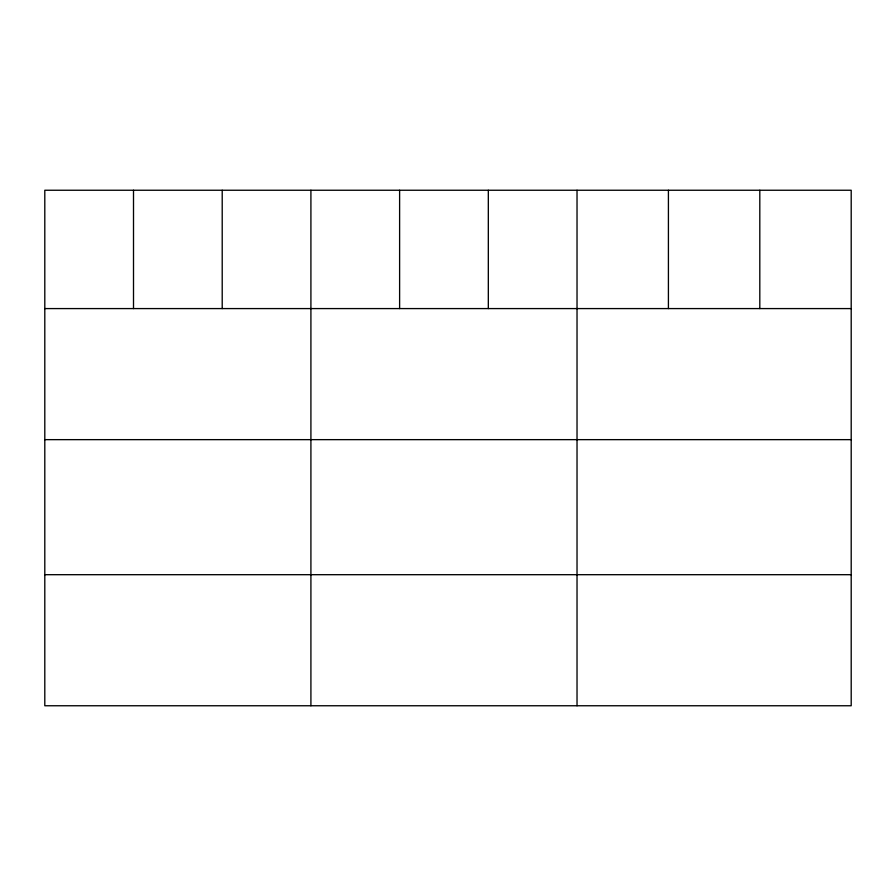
<?xml version="1.0" encoding="UTF-8"?>
<svg xmlns="http://www.w3.org/2000/svg" width="896" height="896" viewBox="0 0 896 896"><rect width="100%" height="100%" fill="white"/><g stroke="black" fill="none" stroke-linecap="round" stroke-linejoin="round"><path stroke-width="1.34" d="M851.2 308.582L851.2 705.757L44.8 705.757L44.8 190.243L851.2 190.243L851.2 308.582L44.8 308.582M44.8 439.645L851.2 439.645M44.8 574.694L851.2 574.694M759.808 190.243L759.808 308.582M668.416 190.243L668.416 308.582M577.024 190.243L577.024 705.757M488.32 190.243L488.32 308.582M399.616 190.243L399.616 308.582M310.912 190.243L310.912 705.757M222.208 190.243L222.208 308.582M133.504 190.243L133.504 308.582"/></g></svg>
